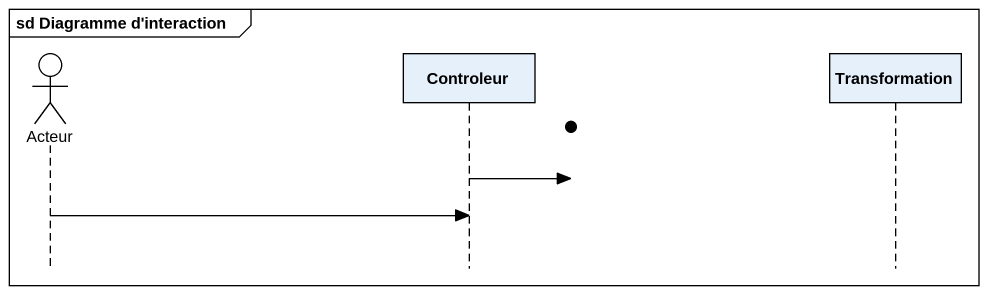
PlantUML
@startuml
mainframe sd Diagramme d'interaction
hide footbox
actor Acteur
participant Controleur
participant Transformation

Controleur ->o]
Acteur -> Controleur
@enduml
